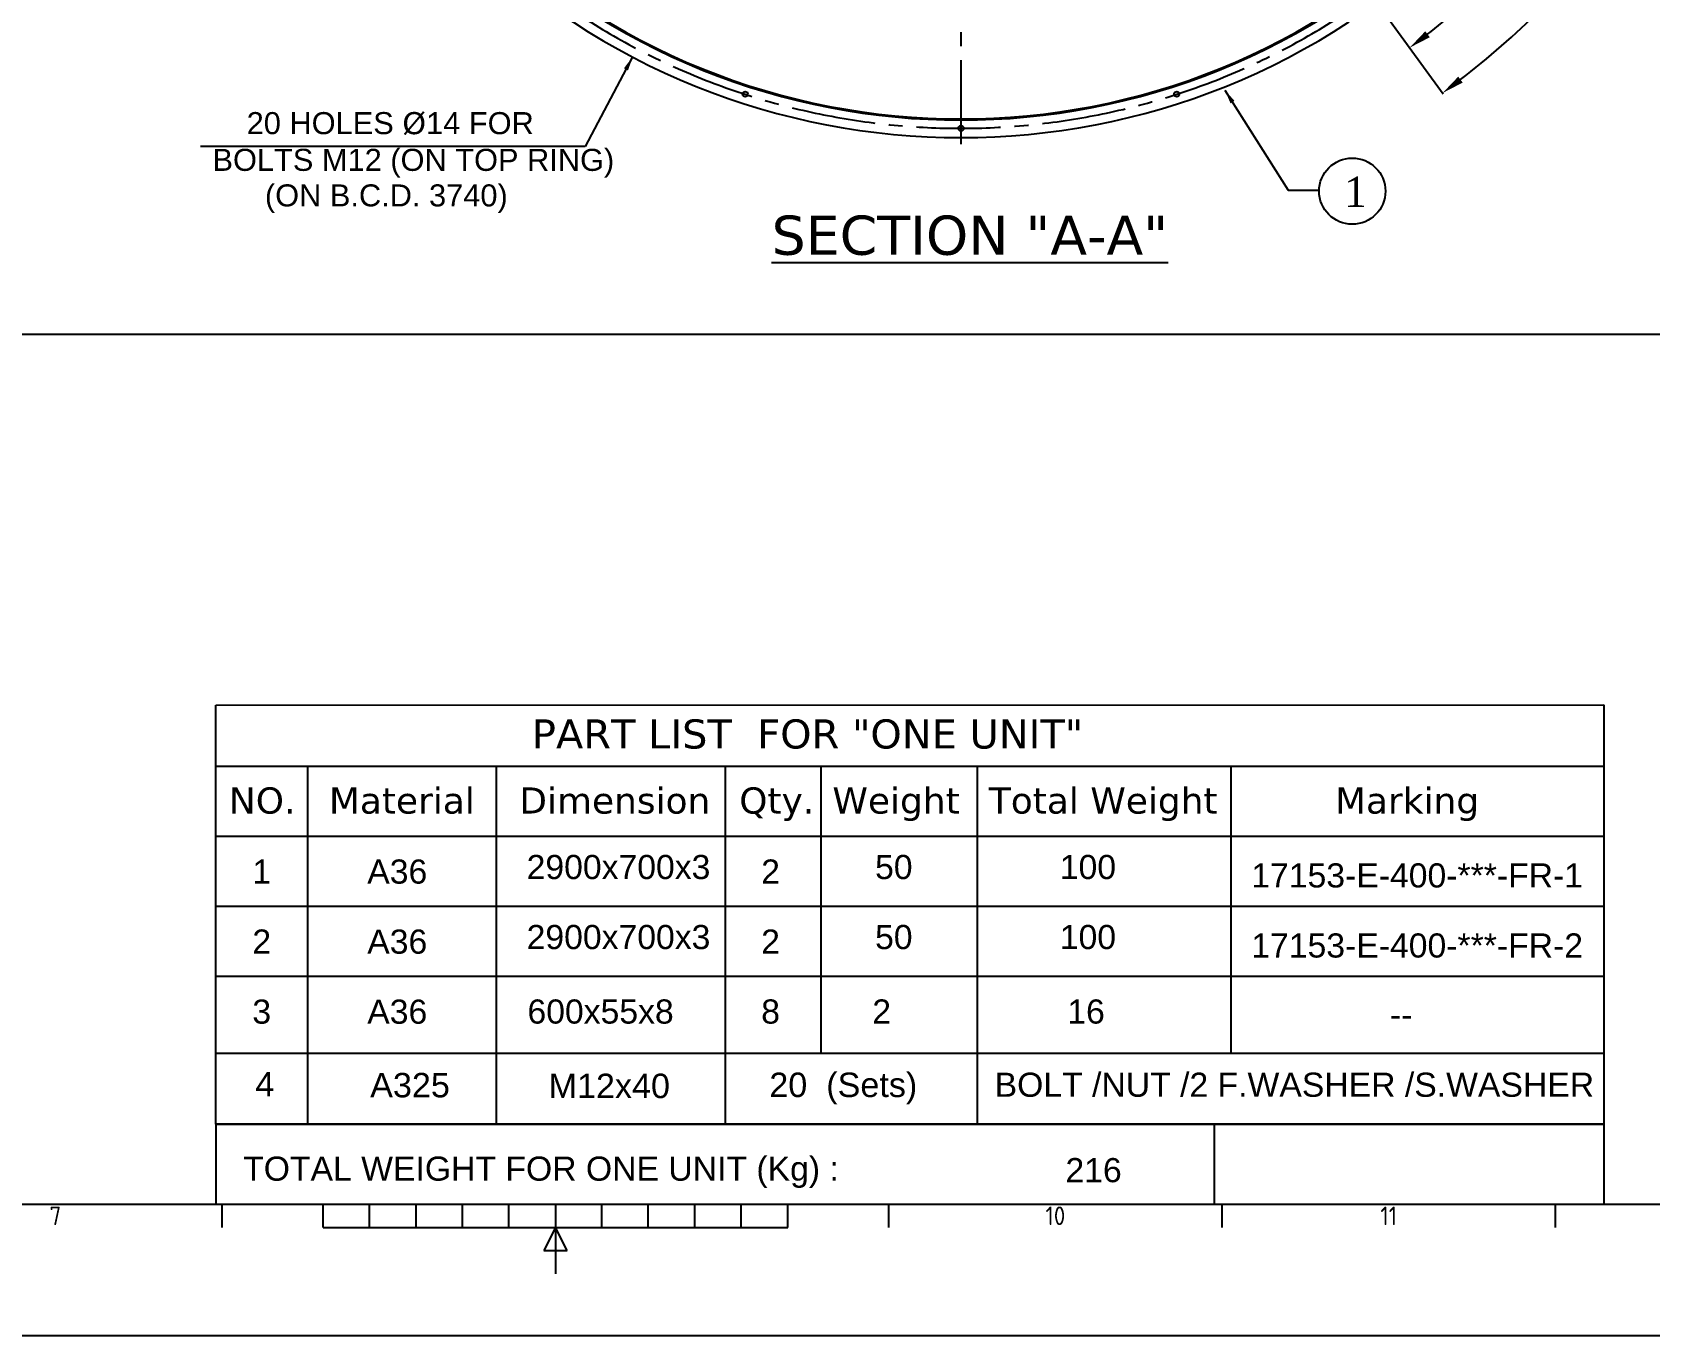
# Model space of a CAD drawing. Header units: inches. Extents: x 98758 to 118468, y 66787 to 119708.
# Drawn here: x 105490 to 109822, y 66787 to 70277 of the extents above; entities that cross this region are included whole.
import ezdxf
from ezdxf.enums import TextEntityAlignment as Align

# ---------------------------------------------------------------- set-up
doc = ezdxf.new("R2010")
doc.units = ezdxf.units.IN
doc.header["$MEASUREMENT"] = 0
doc.linetypes.add('CENTER2', pattern=[1.125, 0.75, -0.125, 0.125, -0.125])
for name, color, linetype in [('1', 1, 'Continuous'), ('3', 3, 'Continuous'), ('CADRE', 5, 'Continuous'), ('PV-38C9D', 7, 'Continuous'), ('TEXT', 6, 'Continuous')]:
    doc.layers.add(name, color=color, linetype=linetype)
doc.styles.add('ISO Proportional', font='isocp.shx')
doc.styles.add('ROMANS', font='ROMANS.shx', dxfattribs={"width": 0.9})
doc.styles.add('style1', font='verdana.ttf')
doc.styles.add('style10', font='swissl.ttf', dxfattribs={"height": 40})
doc.styles.add('style2', font='romans.shx')
doc.styles.add('style7', font='times.ttf', dxfattribs={"height": 24})
doc.dimstyles.new('1', dxfattribs={"dimtxt": 43, "dimasz": 38, "dimexe": 2, "dimexo": 5, "dimgap": 10, "dimtad": 1, "dimdec": 0, "dimdsep": 46, "dimtxsty": 'style2', "dimcen": 15, "dimclrd": 8, "dimclre": 8, "dimclrt": 6, "dimadec": 0, "dimazin": 0, "dimtfac": 1, "dimtdec": 0, "dimtmove": 0, "dimatfit": 3, "dimfxl": 1, "dimarcsym": 0})
doc.dimstyles.new('4', dxfattribs={"dimtxt": 70, "dimasz": 60, "dimexe": 3, "dimexo": 5, "dimgap": 12, "dimtad": 1, "dimdec": 0, "dimdsep": 46, "dimtxsty": 'ROMANS', "dimcen": 2.5, "dimclrd": 6, "dimclre": 6, "dimclrt": 2, "dimadec": 0, "dimazin": 0, "dimtfac": 1, "dimtdec": 0, "dimtmove": 0, "dimatfit": 3, "dimfxl": 1, "dimarcsym": 0})

# ---------------------------------------------------------------- blocks, each defined once
blk = doc.blocks.new('*D494')
at = {"color": 6, "lineweight": -2, "transparency": 16777216}
for p, q in [((109493.7, 70788.2), (109754.7, 70598.5)), ((109078.9, 70373.4), (109268.6, 70112.4))]:
    blk.add_line(p, q, dxfattribs=at)
blk.add_arc((107976.8, 71890.3), 2194.7, 307.5665, 322.4335, dxfattribs=at)
at = {"color": 6, "transparency": 16777216}
for points in [[(109708.4, 70558.2), (109724.4, 70546.3), (109752.3, 70600.3)], [(109320.8, 70142.7), (109308.9, 70158.7), (109266.8, 70114.8)]]:
    blk.add_solid(points, dxfattribs=at)
at = {"layer": 'Defpoints', "color": 0, "transparency": 16777216}
for p in [(107976.8, 71890.3), (107976.8, 71890.3), (109489.7, 70791.1), (109076, 70377.4), (109445.3, 70259.3)]:
    blk.add_point(p, dxfattribs=at)
at = {"color": 2, "transparency": 16777216, "insert": (109495.4, 70371.7), "char_height": 70, "attachment_point": 5, "rotation": 45, "style": 'ROMANS'}
blk.add_mtext('18°', dxfattribs=at)
blk = doc.blocks.new('*D495')
at = {"color": 6, "lineweight": -2, "transparency": 16777216}
for p, q in [((109284.9, 70582.1), (109424.7, 70442.4)), ((109078.9, 70373.4), (109180.4, 70233.7))]:
    blk.add_line(p, q, dxfattribs=at)
blk.add_arc((107976.8, 71890.3), 2044.6, 307.6814, 313.3186, dxfattribs=at)
at = {"color": 6, "transparency": 16777216}
for points in [[(109372.5, 70409.9), (109386.5, 70395.6), (109422.6, 70444.5)], [(109232.6, 70264.1), (109220.6, 70280.2), (109178.6, 70236.2)]]:
    blk.add_solid(points, dxfattribs=at)
at = {"layer": 'Defpoints', "color": 0, "transparency": 16777216}
for p in [(107976.8, 71890.3), (107976.8, 71890.3), (109281.4, 70585.7), (109076, 70377.4), (109263.5, 70301.3)]:
    blk.add_point(p, dxfattribs=at)
at = {"color": 2, "transparency": 16777216, "insert": (109274.1, 70371.3), "char_height": 70, "attachment_point": 5, "rotation": 40.5, "style": 'ROMANS'}
blk.add_mtext('=', dxfattribs=at)
blk = doc.blocks.new('KADR')
at = {"layer": 'CADRE', "color": 2}
for p, q in [((230560.4, -7198.2), (230560.4, -7100.9)), ((230983.4, -7198.2), (230983.4, -7100.9)), ((231177.9, -7198.2), (231177.9, -7100.9)), ((231372.4, -7198.2), (231372.4, -7100.9)), ((231566.8, -7198.2), (231566.8, -7100.9)), ((231761.3, -7198.2), (231761.3, -7100.9)), ((231955.8, -7100.9), (231955.8, -7198.2)), ((232150.3, -7198.2), (232150.3, -7100.9)), ((232344.7, -7198.2), (232344.7, -7100.9)), ((232539.2, -7198.2), (232539.2, -7100.9)), ((232733.7, -7198.2), (232733.7, -7100.9)), ((232928.2, -7198.2), (232928.2, -7100.9)), ((233351.2, -7198.2), (233351.2, -7100.9)), ((234746.5, -7198.2), (234746.5, -7100.9)), ((236141.9, -7198.2), (236141.9, -7100.9)), ((230983.4, -7198.2), (232928.2, -7198.2)), ((231955.8, -7198.2), (231907.2, -7295.4)), ((232004.4, -7295.4), (231955.8, -7198.2)), ((231955.8, -7198.2), (231955.8, -7392.6)), ((231907.2, -7295.4), (232004.4, -7295.4))]:
    blk.add_line(p, q, dxfattribs=at)
at = {"layer": 'CADRE', "color": 1}
blk.add_lwpolyline([(220145.5, -7651), (243248.6, -7651), (243248.6, 8686.2), (220145.5, 8686.2)], close=True, dxfattribs=at)
at = {"layer": 'CADRE'}
blk.add_lwpolyline([(220695.6, -7100.9), (242698.5, -7100.9), (242698.5, 8136.1), (220695.6, 8136.1)], close=True, dxfattribs=at)
at = {"layer": 'CADRE', "color": 2, "style": 'ISO Proportional'}
for s, height, p in [('7', 77.8, (229862.7, -7149.5)), ('10', 77.79, (234048.8, -7149.5)), ('11', 77.79, (235444.2, -7149.5))]:
    blk.add_text(s, height=height, dxfattribs=at).set_placement(p, align=Align.MIDDLE)

msp = doc.modelspace()

# ---------------------------------------------------------------- linework, layer by layer
at = {"color": 3, "linetype": 'CENTER2', "ltscale": 300}
msp.add_line((107976.8, 71890.3), (107976.8, 69950.4), dxfattribs=at)
at = {"color": 6, "linetype": 'Continuous'}
for p, q in [((108853.1, 69854.9), (108935.3, 69854.9)), ((106227.2, 67353.5), (106227.2, 68311.6)), ((106732.9, 67353.5), (106732.9, 68311.6)), ((107346.6, 67353.5), (107346.6, 68311.6)), ((107602.7, 67542.8), (107602.7, 68311.6)), ((108021.6, 67353.5), (108021.6, 68311.6)), ((108700.8, 67542.8), (108700.8, 68311.6)), ((109699.1, 67936.5), (105980.9, 67936.5)), ((109699.1, 67748.9), (105980.9, 67748.9)), ((109699.1, 67353.5), (105980.9, 67353.5)), ((109699.1, 67353.5), (105980.9, 67353.5)), ((109699.1, 67353.5), (105980.9, 67353.5))]:
    msp.add_line(p, q, dxfattribs=at)
at = {"color": 2}
msp.add_line((110596.8, 69468), (99685.4, 69468), dxfattribs=at)
at = {"color": 6, "linetype": 'Continuous'}
msp.add_circle((109024.9, 69852), 88.7, dxfattribs=at)
at = {"color": 3, "linetype": 'CENTER2', "ltscale": 300}
msp.add_arc((107976.8, 71890.3), 1870, 225, 315, dxfattribs=at)
at = {"layer": '1', "color": 0}
for centre in [(107398.9, 70111.8), (108554.7, 70111.8), (107976.8, 70020.3)]:
    msp.add_circle(centre, 7, dxfattribs=at)
for radius, start, end in [(1845, 225, 315), (1848, 225.248, 314.752), (1895, 225.2419, 314.7581)]:
    msp.add_arc((107976.8, 71890.3), radius, start, end, dxfattribs=at)
at = {"layer": '3'}
msp.add_line((109698.9, 67542.8), (105980.9, 67542.8), dxfattribs=at)
at = {"layer": 'TEXT', "color": 5}
for p, q in [((105980.9, 68475.3), (109699.1, 68476.1)), ((105980.9, 68311.6), (105980.9, 68475.3)), ((109699.1, 68476.1), (109699.1, 67139.3)), ((109699.1, 68311.6), (105980.9, 68311.6)), ((105980.9, 67353.5), (105980.9, 68311.6)), ((109699.1, 68124.1), (105980.9, 68124.1)), ((109699.1, 67353.5), (105980.9, 67353.5)), ((105980.9, 67353.5), (109699.1, 67353.5)), ((105980.9, 67353.5), (105980.9, 67139.3)), ((108655.4, 67353.5), (108655.4, 67139.3)), ((105980.9, 67139.3), (108655.4, 67139.3))]:
    msp.add_line(p, q, dxfattribs=at)

# ---------------------------------------------------------------- block references
at = {"color": 11, "xscale": 0.6398755114248411, "yscale": 0.6398755114248411, "zscale": 0.6398755114248411}
msp.add_blockref('KADR', (-41532.3, 71683), dxfattribs=at)

# ---------------------------------------------------------------- texts
at = {"color": 2}
for s, height, style, p in [('1', 81, 'style7', (109003, 69809.9)), ('%%USECTION "A-A"', 105, 'style1', (107469.6, 69681.7)), ('PART LIST  FOR "ONE UNIT"', 77.948, 'style1', (106827.6, 68359.6)), ('NO.', 70.15, 'style1', (106015.9, 68185.3)), ('Material', 70.15, 'style1', (106283.8, 68185.3)), ('Dimension', 70.15, 'style1', (106794, 68185.3)), ('Qty.', 70.15, 'style1', (107382.9, 68185.3)), ('Weight', 70.15, 'style1', (107632.6, 68185.3)), ('Total Weight', 70.146, 'style1', (108051.6, 68185.3)), ('Marking', 70.15, 'style1', (108978.7, 68185.3))]:
    msp.add_text(s, height=height, dxfattribs=dict(at, style=style)).set_placement(p)
at = {"layer": 'PV-38C9D', "style": 'style10'}
for s, height, p in [('1', 64.7, (106078.8, 67997.7)), ('A36', 64.66, (106386.6, 67997.7)), ('2900x700x3', 64.66, (106813.5, 68009.9)), ('2', 64.7, (107441.8, 67997.7)), ('50', 64.66, (107746.8, 68009.9)), ('100', 64.66, (108241.6, 68009.9)), ('2900x700x3', 64.66, (106813.5, 67822.4)), ('50', 64.66, (107746.8, 67822.4)), ('100', 64.66, (108241.6, 67822.4)), ('2', 64.7, (106078.8, 67810.2)), ('A36', 64.66, (106386.6, 67810.1)), ('2', 64.7, (107441.8, 67810.1)), ('3', 64.7, (106078.8, 67622.6)), ('A36', 64.66, (106386.6, 67622.5)), ('600x55x8', 64.66, (106815.7, 67622.9)), ('8', 64.7, (107441.8, 67622.9)), ('2', 64.7, (107739.3, 67622.9)), ('16', 64.66, (108261.7, 67622.9)), ('--', 64.66, (109125.9, 67614.5)), ('20  (Sets)', 65.45, (107463.5, 67426.2)), ('BOLT /NUT /2 F.WASHER /S.WASHER', 64.659, (108067, 67426.9)), ('4', 65.4, (106086.8, 67427.8)), ('A325', 65.45, (106394.4, 67425.4)), ('M12x40', 65.45, (106872.2, 67423.4)), ('TOTAL WEIGHT FOR ONE UNIT (Kg) :', 64.659, (106054.1, 67202.2)), ('216', 64.66, (108256.8, 67198.2))]:
    msp.add_text(s, height=height, dxfattribs=at).set_placement(p)
for s, p in [('17153-E-400-***-FR-1', (109198.8, 68019.7)), ('17153-E-400-***-FR-2', (109198.8, 67832.1))]:
    msp.add_text(s, height=64.659, dxfattribs=at).set_placement(p, align=Align.MIDDLE_CENTER)
at = {"layer": 'PV-38C9D', "char_height": 59.005, "width": 5971.591, "attachment_point": 1, "style": 'style10'}
for s, insert in [('    20 HOLES {\\fVerdana|b0|i0|c0|p34;%%C}14 FOR\\PBOLTS M12 (ON TOP RING) ', (105972, 70063.7)), ('{\\fSwis721 Lt BT|b0|i0|c0|p42;\\C6;(ON B.C.D. 3740)\\P\\H0.8143x;                  \\P\\H1.333x;               }', (106112.5, 69870.2))]:
    msp.add_mtext(s, dxfattribs=dict(at, insert=insert))

# ---------------------------------------------------------------- dimensions: what is measured, and where the dimension line sits
dim = msp.add_angular_dim_2l(base=(109445.3, 70259.3), line1=((107976.8, 71890.3), (109489.7, 70791.1)), line2=((109076, 70377.4), (107976.8, 71890.3)), dimstyle='4')
dim.commit()
dim.dimension.update_dxf_attribs({"geometry": '*D494', "text_midpoint": (109495.4, 70371.7)})
dim = msp.add_angular_dim_2l(base=(109263.5, 70301.3), line1=((109076, 70377.4), (107976.8, 71890.3)), line2=((107976.8, 71890.3), (109281.4, 70585.7)), text='=', dimstyle='4')
dim.commit()
dim.dimension.update_dxf_attribs({"geometry": '*D495', "text_midpoint": (109274.1, 70371.3)})

# ---------------------------------------------------------------- leaders
at = {"color": 0}
msp.add_leader([(107097.4, 70211.7), (106970.5, 69971.8), (105939.6, 69972)], dimstyle='1', override={"dimadec": 1}, dxfattribs=at)
msp.add_leader([(108683.8, 70122.7), (108853.1, 69854.9)], dimstyle='1')

doc.saveas('drawing.dxf')
